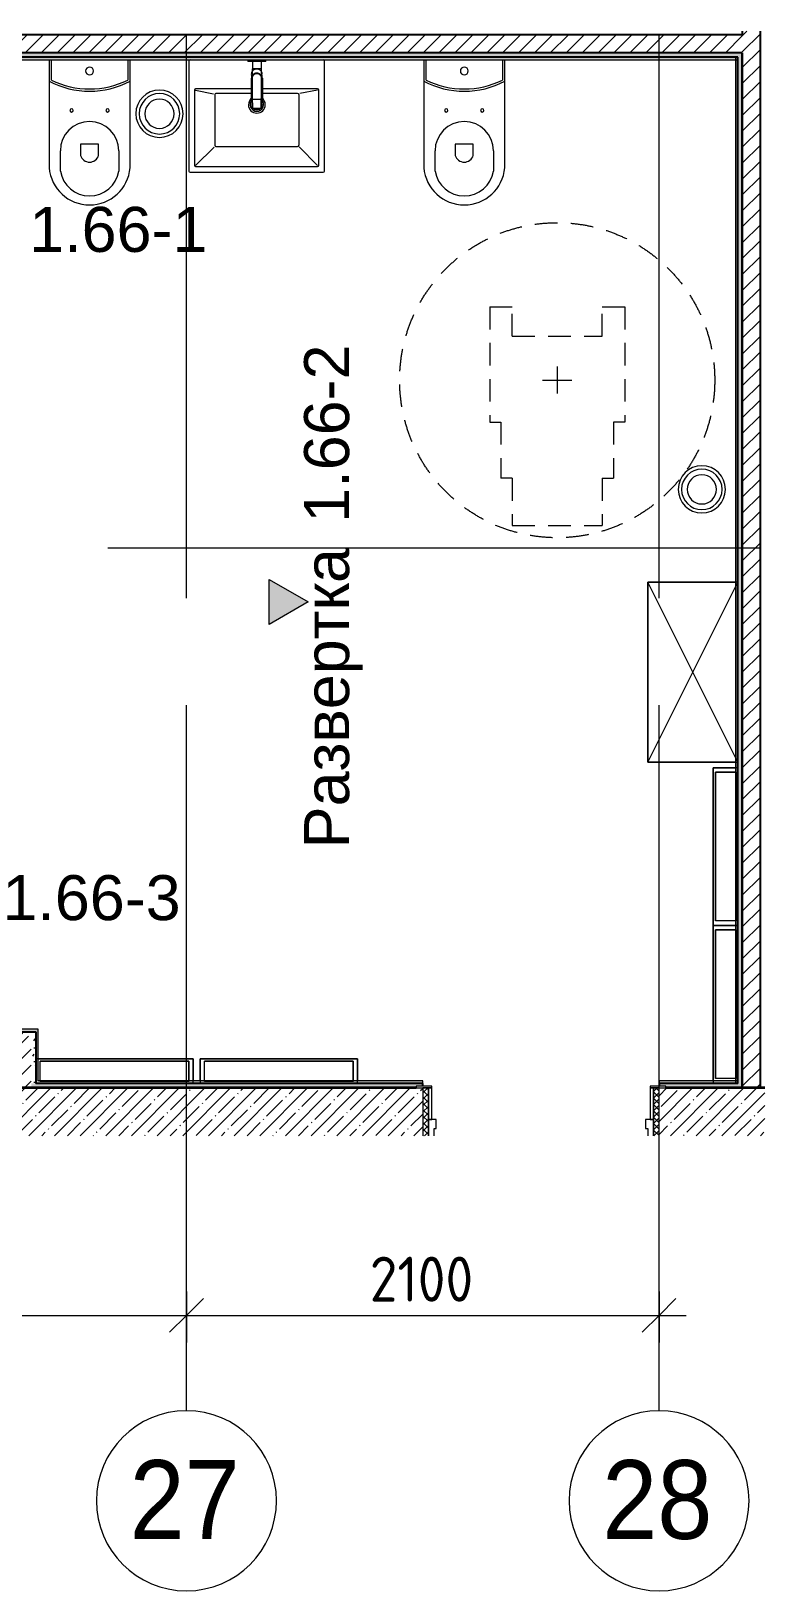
# Model space of a CAD drawing. Header units: millimetres. Extents: x 91786 to 132940, y -1987 to 10096.
# Drawn here: x 97920 to 101180, y 3166 to 10096 of the extents above; entities that cross this region are included whole.
import ezdxf

# ---------------------------------------------------------------- set-up
doc = ezdxf.new("R2010")
doc.units = ezdxf.units.MM
doc.linetypes.add('200_ШТРИХ__ш1_п0_6_', pattern=[160, 100, -60])
doc.linetypes.add('Осевая', pattern=[3175, 635, -476.25, 1587.5, -476.25])
for name, color, linetype, lineweight in [('0-1', 7, 'Continuous', 9), ('A-ANNO-DIMS', 7, 'Continuous', 9), ('A-ANNO-DIMS-100', 7, 'Continuous', 9), ('A-DOOR', 7, 'Continuous', 9), ('A-DOOR-FRAM', 7, 'Continuous', 13), ('A-DOOR-FRAM-1', 7, 'Continuous', 9), ('G-ANNO-SYMB', 7, 'Continuous', 9), ('I-FURN', 7, 'Continuous', 9), ('I-FURN-2', 7, '200_ШТРИХ__ш1_п0_6_', 13), ('I-FURN-3', 7, '200_ШТРИХ__ш1_п0_6_', 9), ('I-WALL', 7, 'Continuous', 9), ('P-SANR-FIXT', 7, 'Continuous', 9), ('P-SANR-FIXT-1', 7, 'Continuous', 13), ('Оси', 7, 'Continuous', 9), ('Оси-1', 7, 'Continuous', 20), ('Оси-2', 7, 'Осевая', 9)]:
    doc.layers.add(name, color=color, linetype=linetype, lineweight=lineweight)
for name, color, linetype, lineweight, true_color in [('A-WALL-1', 7, 'Continuous', 25, 0x3c3c3c), ('A-WALL-3', 7, 'Continuous', 35, 0x3c3c3c), ('A-WALL-FNSH-1', 7, 'Continuous', 13, 0x3c3c3c), ('I-FURN-1', 11, 'Continuous', 9, 0xffaaaa), ('I-FURN-4', 7, 'Continuous', 9, 0xf0f0f0)]:
    doc.layers.add(name, color=color, linetype=linetype, lineweight=lineweight, true_color=true_color)
doc.styles.add('Arial', font='arial.ttf', dxfattribs={"width": 0.9, "height": 350})
doc.styles.add('Arial_1', font='arial.ttf', dxfattribs={"height": 200})
doc.styles.add('ISOCPEUR', font='isocpeur.ttf', dxfattribs={"width": 0.9, "height": 200})
doc.dimstyles.new('ISO-2_0_0_9К_Средний_округл2', dxfattribs={"dimscale": 304.8, "dimtxt": 199.196235, "dimasz": 0.492126, "dimexe": 0.393701, "dimexo": 0, "dimgap": 0, "dimtad": 1, "dimdec": 0, "dimrnd": 10, "dimzin": 0, "dimdsep": 46, "dimtxsty": 'ISOCPEUR', "dimblk1": 'OBLIQUE', "dimblk2": 'OBLIQUE', "dimsah": 1, "dimcen": 0.09, "dimdle": 0.393701, "dimazin": 0, "dimtfac": 1, "dimtdec": 4, "dimtix": 1, "dimtmove": 0, "dimatfit": 3, "dimfxl": 1, "dimtvp": 1, "dimtolj": 1, "dimtzin": 0, "dimarcsym": 2})
pattern_1 = [(45, (0, 0), (-35.35534, 35.35534), [])]
pattern_2 = [(0, (0, 0), (121.92, 30.48), [10.058, -81.382, 10.058, -81.382, -487.68]), (0, (0, 0), (121.92, 30.48), [-182.88, 10.058, -172.822, 10.058, -81.382, -213.36]), (0, (0, 0), (121.92, 30.48), [-457.2, 10.058, -50.902, 10.058, -142.342]), (120, (45.72, 15.24), (-87.356454, 90.345817), [10.058, -81.382, 10.058, -81.382, -487.68]), (120, (45.72, 15.24), (-87.356454, 90.345817), [-182.88, 10.058, -172.822, 10.058, -81.382, -213.36]), (120, (45.72, 15.24), (-87.356454, 90.345817), [-457.2, 10.058, -50.902, 10.058, -142.342]), (240, (60.96, 76.2), (-34.563546, -120.825817), [10.058, -81.382, 10.058, -81.382, -487.68]), (240, (60.96, 76.2), (-34.563546, -120.825817), [-182.88, 10.058, -172.822, 10.058, -81.382, -213.36]), (240, (60.96, 76.2), (-34.563546, -120.825817), [-457.2, 10.058, -50.902, 10.058, -142.342])]

# ---------------------------------------------------------------- blocks, each defined once
blk = doc.blocks.new('110_Дверь_СКБ_1Ст_Внутренняя1 - Д-7а_л__950x2100h_Туалет-32220591-План разверток пом_ 1_66_ Этаж 1')
at = {"layer": 'A-DOOR'}
h = blk.add_hatch(dxfattribs=at)
h.set_pattern_fill('FP_3', color=256, style=0, pattern_type=2)
h.set_pattern_definition([(135, (1776.41, 174.685), (-14.14214, -14.14214), []), (225, (1776.41, 174.685), (14.14214, -14.14214), [])])
h.paths.add_polyline_path([(537.5, 102.4), (512.5, 102.4), (512.5, -110), (537.5, -110)])
at = {"layer": 'A-DOOR-FRAM-1'}
h = blk.add_hatch(dxfattribs=at)
h.set_pattern_fill('FP_4', color=256, style=0, pattern_type=2)
h.set_pattern_definition([(45, (-346.384, 174.685), (-14.1421, 14.1421), []), (135, (-346.384, 174.685), (-14.1421, -14.1421), [])])
h.paths.add_polyline_path([(-487.5, 102.4), (-512.5, 102.4), (-512.5, -110), (-487.5, -110)])
at = {"layer": 'A-DOOR-FRAM'}
for p, q in [((-512.5, 102.4), (-512.5, -110)), ((-487.5, 102.4), (-487.5, 30)), ((-487.5, -110), (-487.5, 102.4)), ((-462.5, 70), (-462.5, 102.4)), ((-452.5, 70), (-462.5, 70)), ((-452.5, 30), (-452.5, 70)), ((487.5, 70), (477.5, 70)), ((477.5, 70), (477.5, 30)), ((487.5, 102.4), (487.5, 70)), ((512.5, 30), (512.5, 102.4)), ((512.5, 102.4), (512.5, -110)), ((537.5, -110), (537.5, 102.4)), ((-487.5, 30), (-452.5, 30)), ((-472.5, 30), (-487.5, 30)), ((-487.5, 30), (-487.5, -110)), ((-472.5, -110), (-472.5, 30)), ((477.5, 30), (512.5, 30)), ((512.5, 30), (497.5, 30)), ((497.5, 30), (497.5, -110)), ((512.5, -110), (512.5, 30)), ((-472.5, -110), (-542.5, -110)), ((-542.5, -110), (-542.5, -118)), ((-542.5, -118), (-472.5, -118)), ((-512.5, -110), (-487.5, -110)), ((-487.5, -110), (-472.5, -110)), ((-472.5, -118), (-472.5, -110)), ((497.5, -110), (512.5, -110)), ((567.5, -110), (497.5, -110)), ((497.5, -110), (497.5, -118)), ((497.5, -118), (567.5, -118)), ((512.5, -110), (537.5, -110)), ((567.5, -118), (567.5, -110))]:
    blk.add_line(p, q, dxfattribs=at)
blk = doc.blocks.new('FRT_2D_Символ _разворот МГН_1 - D1_4_Символ доступности разворота МГН _360__-18618045-План разверток пом_ 1_66_ Этаж 1')
at = {"layer": 'I-FURN'}
for p, q in [((-65, 0), (65, 0)), ((0, 60.4), (0, -59.6))]:
    blk.add_line(p, q, dxfattribs=at)
at = {"layer": 'I-FURN-2'}
for p, q in [((-300, 325.4), (-300, -185.8)), ((-300, 325.4), (-200, 325.4)), ((-200, 195.4), (-200, 325.4)), ((200, 325.4), (300, 325.4)), ((200, 195.4), (200, 325.4)), ((300, 325.4), (300, -185.8)), ((-200, 195.4), (200, 195.4)), ((-300, -185.8), (-250, -185.8)), ((-250, -185.8), (-250, -435.8)), ((300, -185.8), (250, -185.8)), ((250, -185.8), (250, -435.8)), ((-200, -435.8), (-250, -435.8)), ((-200, -435.8), (-200, -645.8)), ((200, -435.8), (250, -435.8)), ((200, -435.8), (200, -645.8)), ((-200, -645.8), (200, -645.8))]:
    blk.add_line(p, q, dxfattribs=at)
at = {"layer": 'I-FURN-3'}
blk.add_circle((0, 0), 700, dxfattribs=at)
blk = doc.blocks.new('Вешалка - 1_25-26107852-План разверток пом_ 1_66_ Этаж 1')
at = {"layer": 'I-FURN-4'}
for p, q in [((350, 55), (-350, 55)), ((-350, 55), (-350, -55)), ((-339, 55), (350, 55)), ((-330.4, -46), (-330.4, 44.4)), ((-330.4, -44.1), (-330.4, 44.4)), ((-330.4, 44.4), (330.2, 44.4)), ((330.2, 44.4), (-330.4, 44.4)), ((330.2, 44.4), (330.2, -46)), ((330.2, -44), (330.2, 44.4)), ((350, -55), (350, 55)), ((350, 55), (350, -44)), ((-350, -55), (350, -55)), ((330.2, -46), (-330.4, -46))]:
    blk.add_line(p, q, dxfattribs=at)
blk = doc.blocks.new('Вешалка - 1_25-V1-План разверток пом_ 1_66_ Этаж 1')
at = {"layer": 'I-FURN-4'}
for p, q in [((350, 55), (-350, 55)), ((-350, 55), (-350, -55)), ((-350, -44), (-350, 55)), ((-350, 55), (350, 55)), ((-330.4, -46), (-330.4, 44.4)), ((-330.4, -44), (-330.4, 44.4)), ((-330.4, 44.4), (330.2, 44.4)), ((330.2, 44.4), (-330.4, 44.4)), ((330.2, 44.4), (330.2, -46)), ((330.2, -44), (330.2, 44.4)), ((350, -55), (350, 55)), ((350, 55), (350, -44)), ((-350, -55), (350, -55)), ((330.2, -46), (-330.4, -46))]:
    blk.add_line(p, q, dxfattribs=at)
blk = doc.blocks.new('Вешалка - 1_25-32858924-План разверток пом_ 1_66_ Этаж 1')
at = {"layer": 'I-FURN-4'}
for p, q in [((350, 55), (-350, 55)), ((-350, 55), (-350, -55)), ((-350, -44), (-350, 55)), ((-350, 55), (350, 55)), ((-330.4, -46), (-330.4, 44.4)), ((-330.4, -44), (-330.4, 44.4)), ((-330.4, 44.4), (330.2, 44.4)), ((330.2, 44.4), (-330.4, 44.4)), ((330.2, 44.4), (330.2, -46)), ((330.2, -44), (330.2, 44.4)), ((350, -55), (350, 55)), ((350, 55), (350, -44)), ((-350, -55), (350, -55)), ((330.2, -46), (-330.4, -46))]:
    blk.add_line(p, q, dxfattribs=at)
blk = doc.blocks.new('Вешалка - 1_25-V2-План разверток пом_ 1_66_ Этаж 1')
at = {"layer": 'I-FURN-4'}
for p, q in [((350, 55), (-350, 55)), ((-350, 55), (-350, -55)), ((-341.5, 55), (350, 55)), ((-330.4, -46), (-330.4, 44.4)), ((-330.4, -44), (-330.4, 44.4)), ((-330.4, 44.4), (330.2, 44.4)), ((330.2, 44.4), (-330.4, 44.4)), ((330.2, 44.4), (330.2, -46)), ((330.2, -44), (330.2, 44.4)), ((350, -55), (350, 55)), ((350, 55), (350, -44)), ((-350, -55), (350, -55)), ((330.2, -46), (-330.4, -46))]:
    blk.add_line(p, q, dxfattribs=at)
blk = doc.blocks.new('Шкаф параметрический - 1_161-25595840-План разверток пом_ 1_66_ Этаж 1')
at = {"layer": 'I-FURN-4'}
for p, q in [((0, 0), (800, 400)), ((0, 400), (800, 0)), ((800, 400), (0, 400)), ((0, 400), (0, 0)), ((0, 11), (0, 400)), ((0, 400), (800, 400)), ((800, 0), (800, 400)), ((800, 400), (800, 11)), ((0, 0), (800, 0))]:
    blk.add_line(p, q, dxfattribs=at)
blk = doc.blocks.new('WC Seat_2 with Cistern-Wall Based - SE21-33487045-План разверток пом_ 1_66_ Этаж 1')
at = {"layer": 'P-SANR-FIXT'}
for p, q in [((-55, 485.5), (-55, 100.5)), ((-5, 410.5), (-5, 500.5)), ((255, 500.5), (255, 410.5)), ((305, 100.5), (305, 485.5)), ((85, 430.5), (85, 380.5)), ((165, 380.5), (165, 430.5)), ((85, 380.5), (165, 380.5)), ((-55, 100.5), (-55, 5.5)), ((-45, 5.5), (-45, 95.6)), ((295, 95.6), (295, 5.5)), ((305, 5.5), (305, 100.5))]:
    blk.add_line(p, q, dxfattribs=at)
for centre, radius, start, end in [((125, 469.8), 180.7, 4.97911, 175.02089), ((125, 478.7), 131.8, 9.52728, 170.47272), ((125, 418.8), 41.7, 16.2602, 163.7398), ((125, 410.5), 130, 180, 360), ((45, 230.5), 7.5, 0, 180), ((45, 230.5), 7.5, 180, 360), ((205, 230.5), 7.5, 0, 180), ((205, 230.5), 7.5, 180, 360), ((125, -237), 382.5, 61.92751, 118.07249), ((125, -247), 382.5, 63.6122, 116.3878), ((125, 55.5), 17.5, 0, 180), ((125, 55.5), 17.5, 180, 360)]:
    blk.add_arc(centre, radius, start, end, dxfattribs=at)
blk = doc.blocks.new('WC Seat_2 with Cistern-Wall Based - SE22-33487382-План разверток пом_ 1_66_ Этаж 1')
at = {"layer": 'P-SANR-FIXT'}
for p, q in [((-55, 485.5), (-55, 100.5)), ((-5, 410.5), (-5, 500.5)), ((255, 500.5), (255, 410.5)), ((305, 100.5), (305, 485.5)), ((85, 430.5), (85, 380.5)), ((165, 380.5), (165, 430.5)), ((85, 380.5), (165, 380.5)), ((-55, 100.5), (-55, 5.5)), ((-45, 5.5), (-45, 95.6)), ((295, 95.6), (295, 5.5)), ((305, 5.5), (305, 100.5))]:
    blk.add_line(p, q, dxfattribs=at)
for centre, radius, start, end in [((125, 469.8), 180.7, 4.97911, 175.02089), ((125, 478.7), 131.8, 9.52728, 170.47272), ((125, 418.8), 41.7, 16.2602, 163.7398), ((125, 410.5), 130, 180, 360), ((45, 230.5), 7.5, 0, 180), ((45, 230.5), 7.5, 180, 360), ((205, 230.5), 7.5, 0, 180), ((205, 230.5), 7.5, 180, 360), ((125, -237), 382.5, 61.92751, 118.07249), ((125, -247), 382.5, 63.6122, 116.3878), ((125, 55.5), 17.5, 0, 180), ((125, 55.5), 17.5, 180, 360)]:
    blk.add_arc(centre, radius, start, end, dxfattribs=at)
blk = doc.blocks.new('сифон - Для раковины-V5-План разверток пом_ 1_66_ Этаж 1')
at = {"layer": 'P-SANR-FIXT'}
for p, q in [((116.7, 26), (15, 26)), ((116.7, 26), (116.7, 20.9)), ((199.3, 40), (191.1, 40)), ((191.1, -40), (191.1, 40)), ((15, -26), (116.7, -26)), ((116.7, -19.7), (116.7, -26)), ((191.1, -40), (199.3, -40))]:
    blk.add_line(p, q, dxfattribs=at)
for start, end in [(45, 180), (180, 319.7584)]:
    blk.add_arc((0, 0), 30, start, end, dxfattribs=at)
at = {"layer": 'P-SANR-FIXT-1'}
for p, q in [((127.1, 20), (123.1, 20)), ((191.1, 20), (147.8, 20)), ((21.9, -20), (49, -20)), ((49, -20), (56, -20)), ((56, -20), (75, -20)), ((85.7, -20), (118.5, -20)), ((119.7, -20), (122.9, -20)), ((145.8, -20), (191.1, -20))]:
    blk.add_line(p, q, dxfattribs=at)
for radius, start, end in [(22.5, 133.73375, 180), (22.5, 180, 225.67648), (21.5, 136.15776, 180), (21.5, 180, 223.38017), (22.5, 67.21516, 113.0759), (21.5, 72, 108), (22.5, 241.95852, 297.73009), (21.5, 245.86746, 293.8296)]:
    blk.add_arc((0, 0), radius, start, end, dxfattribs=at)
blk = doc.blocks.new('раковина - 400 x 500mm-30615599-План разверток пом_ 1_66_ Этаж 1')
at = {"layer": 'P-SANR-FIXT'}
for p, q in [((-249.5, -5), (-249.5, -495)), ((352.5, -495), (352.5, -5)), ((-224.5, -135), (-224.5, -470)), ((32, -130), (-219.5, -130)), ((-219.5, -135), (-139.5, -151)), ((322.5, -130), (72, -130)), ((322.5, -135), (242.8, -150.5)), ((327.5, -470), (327.5, -135)), ((-134.5, -155), (-134.5, -380)), ((-126, -150), (-129.5, -150)), ((32.1, -150), (-126, -150)), ((233.5, -150), (72, -150)), ((238.5, -155), (238.5, -380)), ((-219.5, -470), (-137.6, -388.1)), ((-129.5, -385), (233.5, -385)), ((322.5, -470), (240.2, -387.7)), ((-219.5, -475), (322.5, -475)), ((-244.5, -500), (347.5, -500))]:
    blk.add_line(p, q, dxfattribs=at)
for centre, radius, start, end in [((-244.5, -5), 5, 90, 180), ((347.5, -5), 5, 0, 90), ((-219.5, -135), 5, 90, 180), ((322.5, -135), 5, 0, 90), ((-129.5, -155), 5, 90, 180), ((52.6, -199.9), 37.5, 124.81136, 180), ((52.6, -199.9), 37.5, 180, 360), ((52.6, -199.9), 23, 161.63117, 180), ((52.6, -199.9), 23, 180, 198.74102), ((52.6, -199.9), 37.5, 360, 57.15185), ((52.6, -199.9), 23, 334.4204, 360), ((52.6, -199.9), 23, 360, 25.14898), ((233.5, -155), 5, 0, 90), ((52.6, -199.9), 23, 219.47513, 319.84714), ((-129.5, -380), 5, 180, 270), ((233.5, -380), 5, 270, 360), ((-219.5, -470), 5, 180, 270), ((322.5, -470), 5, 270, 0), ((-244.5, -495), 5, 180, 270), ((347.5, -495), 5, 270, 0)]:
    blk.add_arc(centre, radius, start, end, dxfattribs=at)
blk = doc.blocks.new('смеситель для раковины - Default-V6-План разверток пом_ 1_66_ Этаж 1')
at = {"layer": '0-1'}
for p, q in [((19.7, 151.6), (-19.8, 151.6)), ((-20.3, 110), (-20.4, 97.4)), ((19.8, 111.8), (-19.8, 111.8)), ((20.4, 97.4), (20.3, 110)), ((-22.8, 3), (-21.8, 15.6)), ((-20.7, 17.2), (-20.7, 16.7)), ((20.8, 16.7), (20.8, 17.2))]:
    blk.add_line(p, q, dxfattribs=at)
at = {"layer": '0-1', "flags": 128}
for points in [[(-19.8, 151.6), (-20, 151.6), (-20.2, 151.6), (-20.3, 151.5), (-20.4, 151.5), (-20.5, 151.4), (-20.6, 151.3), (-20.6, 151.2), (-20.7, 151.1), (-20.7, 151.1), (-20.7, 151), (-20.7, 151), (-20.8, 150.9), (-20.8, 150.6), (-20.8, 149.7), (-20.8, 148.7), (-20.8, 147.7), (-20.9, 146.7), (-20.9, 145.3), (-21.1, 93.2)], [(19.7, 151.6), (20, 151.6), (20.2, 151.6), (20.4, 151.5), (20.5, 151.4), (20.6, 151.3), (20.6, 151.3), (20.7, 151.2), (20.7, 151.1), (20.7, 151.1), (20.7, 151), (20.8, 151), (20.8, 150.9), (20.8, 150.6)], [(-21.8, 15.6), (-21.7, 19.7), (-21.6, 24.4), (-21.5, 30.8), (-21.4, 37.1), (-21.3, 49.4), (-21.2, 68.8), (-21.1, 88)], [(-18.9, 7.6), (-20, 10.3), (-20.8, 13.1), (-21.1, 18.6), (-21.1, 48.6), (-21.1, 93.2)], [(-19.8, 111.8), (-19.9, 111.8), (-20, 111.8), (-20.1, 111.8), (-20.1, 111.7), (-20.2, 111.7), (-20.3, 111.6), (-20.3, 111.5), (-20.3, 111.5), (-20.3, 111.4), (-20.3, 111.4), (-20.3, 111.4), (-20.3, 111.3), (-20.3, 111.2), (-20.3, 111), (-20.3, 110.8), (-20.3, 110.6), (-20.3, 110.3), (-20.3, 110)], [(12.1, -0.1), (14.4, 1.7), (18.1, 6.1), (20.4, 11.5), (21.2, 17.2), (21.2, 36.2), (21.1, 56), (21, 111.4)], [(19.8, 111.8), (19.9, 111.8), (20, 111.8), (20.1, 111.8), (20.2, 111.7), (20.2, 111.6), (20.3, 111.6), (20.3, 111.5), (20.3, 111.5), (20.3, 111.4), (20.3, 111.4), (20.3, 111.3), (20.3, 111.1), (20.3, 110.9), (20.3, 110.7), (20.3, 110.4), (20.3, 110)], [(21.8, 15.6), (22.1, 11.2), (22.8, 3)]]:
    blk.add_lwpolyline(points, dxfattribs=at)
at = {"layer": 'P-SANR-FIXT'}
for p, q in [((21, 151.6), (-21, 151.6)), ((-21, 151.6), (-21, -23)), ((-19.7, 144), (-19.8, 111.7)), ((19.8, 111.7), (19.7, 144)), ((21, -23), (21, 151.6)), ((-21, 19.9), (-20.8, 19.8)), ((-20.6, 21.1), (-20.8, 19.8)), ((19.4, 12.9), (20.4, 11.1)), ((20.8, 19.8), (20.6, 21.1)), ((21, 19.9), (20.8, 19.8)), ((20.9, 18.5), (20.8, 19.8)), ((20.9, 18.4), (21.1, 18.4)), ((22.5, 5), (22.8, 3.1)), ((-21, -23), (21, -23)), ((-0.6, -2.8), (0.6, -2.8))]:
    blk.add_line(p, q, dxfattribs=at)
at = {"layer": 'P-SANR-FIXT', "flags": 128}
for points in [[(-21.1, 16.9), (-21.1, 42.2), (-21, 67.6), (-20.8, 118.3), (-20.7, 143.7), (-20.7, 149.4), (-20.8, 150.2), (-20.9, 145.3), (-20.9, 138.9), (-21.1, 88.1)], [(-20.1, 88.1), (-20.1, 99.6), (-20, 111), (-20, 122.4), (-19.9, 133.8), (-19.9, 145.2)], [(19.9, 145.2), (19.9, 138.9), (19.9, 132.6), (20, 126.2), (20, 119.9), (20, 113.5), (20, 107.2), (20.1, 100.8), (20.1, 94.5), (20.1, 88.1)], [(21.1, 88.1), (20.9, 138.9), (20.9, 145.3), (20.8, 150.2), (20.7, 149.4), (20.7, 143.7), (20.8, 118.3), (21, 67.6), (21.1, 42.2), (21.1, 16.9)], [(-21.1, 18.6), (-21.1, 18.6), (-21.1, 18.6), (-21, 18.6), (-21, 18.6), (-21, 18.5), (-20.9, 18.5), (-20.9, 18.5)], [(-21.1, 18.4), (-21.1, 18), (-21.1, 17.6), (-21.1, 17.2), (-21.1, 16.8), (-21.1, 16.4)], [(-20.8, 19.8), (-20.9, 19.2), (-20.9, 18.5)], [(-15.9, 4.1), (-13.1, 1.6), (-9.8, -0.4), (-6.1, -1.8), (-2.1, -2.5), (2.1, -2.5), (6.1, -1.8), (9.8, -0.4), (11.1, 0.4)], [(11.5, 0.5), (13.1, 1.6), (15.9, 4.1)], [(21.1, 16.4), (21.1, 16.8), (21.1, 17.2), (21.1, 17.6), (21.1, 18), (21.1, 18.4)], [(22.8, 1.9), (22.7, 3.2), (22.5, 5.6), (22.3, 7.9), (22.1, 10.8), (21.8, 15.2)], [(0.6, -3.9), (0.3, -3.9), (0.1, -3.9), (-0.1, -3.9), (-0.3, -3.9), (-0.6, -3.9)]]:
    blk.add_lwpolyline(points, dxfattribs=at)
at = {"layer": 'P-SANR-FIXT'}
for centre, major_axis, ratio, start_param, end_param in [((-19.8, 109.7), (-0.5, 0.002), 0.095846, 0.017294, 1.571164), ((19.8, 109.7), (0.5, 0.002), 0.095848, 4.711795, 6.265892), ((0, 17.2), (20.8, 0), 0.98634, 3.038054, 3.141593), ((0, 17.2), (20.8, 0), 0.98634, 3.141593, 3.441377), ((0, 16.7), (20.8, 0), 0.98634, 3.141593, 3.372062), ((0, 16.7), (20.7, 0), 0.98634, 3.571127, 3.769911), ((0, 17.2), (20.8, 0), 0.98634, 3.613983, 5.358408), ((0, 16.7), (20.7, 0), 0.98634, 4.001241, 4.083653), ((0, 16.7), (20.8, 0), 0.98634, 5.423537, 5.846752), ((0, 17.2), (20.8, 0), 0.98634, 5.499139, 5.804813), ((0, 17.2), (-20.8, 0), 0.98634, 2.841808, 3.141593), ((0, 16.7), (20.8, 0), 0.98634, 6.052716, 6.283185), ((0, 17.2), (20.8, 0), 0.98634, 0, 0.103539), ((0, 16.7), (20.7, 0), 0.98634, 4.276566, 4.807479), ((0, 16.7), (20.8, 0), 0.98634, 4.9338, 5.10736)]:
    blk.add_ellipse(centre, major_axis=major_axis, ratio=ratio, start_param=start_param, end_param=end_param, dxfattribs=at)
for points, knots in [([(-19.9, 145.2), (-19.9, 146), (-19.9, 147.4), (-19.8, 149.3), (-19.8, 150.7), (-19.8, 151.5), (-19.8, 151.6), (-19.8, 151.6)], [0, 0, 0, 0, 0.1, 0.2, 0.3, 0.4, 0.4725859, 0.4725859, 0.4725859, 0.4725859]), ([(-19.8, 151.6), (-19.7, 151.6), (-19.7, 151.6), (-19.7, 151.2), (-19.7, 150), (-19.7, 148.3), (-19.7, 146.2), (-19.7, 144.8), (-19.7, 144)], [0.4728347, 0.4728347, 0.4728347, 0.4728347, 0.5, 0.6, 0.7, 0.8, 0.9, 1, 1, 1, 1]), ([(19.7, 144), (19.7, 144.8), (19.7, 146.2), (19.7, 148.3), (19.7, 150), (19.7, 151.2), (19.7, 151.6), (19.7, 151.6), (19.7, 151.6)], [0, 0, 0, 0, 0.1, 0.2, 0.3, 0.4, 0.5, 0.5274121, 0.5274121, 0.5274121, 0.5274121]), ([(19.7, 151.6), (19.8, 151.6), (19.8, 151.5), (19.8, 150.7), (19.8, 149.3), (19.9, 147.4), (19.9, 146), (19.9, 145.2)], [0.5275209, 0.5275209, 0.5275209, 0.5275209, 0.6, 0.7, 0.8, 0.9, 1, 1, 1, 1]), ([(-21.1, 88.1), (-21.1, 85.7), (-21.1, 82.2), (-21.1, 77.5), (-21.2, 73.9), (-21.2, 70.4), (-21.2, 66.8), (-21.2, 63.9), (-21.2, 61.5), (-21.2, 59.8), (-21.2, 58), (-21.2, 55.7), (-21.3, 52.8), (-21.3, 49.3), (-21.3, 46), (-21.3, 42.6), (-21.4, 39.4), (-21.4, 36.2), (-21.5, 32.2), (-21.5, 27.5), (-21.7, 20.9), (-21.8, 17.2), (-21.8, 15.2)], [0, 0, 0, 0, 0.083333, 0.125, 0.166667, 0.208333, 0.25, 0.291667, 0.3125, 0.333333, 0.354167, 0.375, 0.416667, 0.458333, 0.5, 0.541667, 0.583333, 0.625, 0.666667, 0.75, 0.833333, 1, 1, 1, 1]), ([(-20.4, 97.4), (-20.4, 91.1), (-20.5, 81.8), (-20.6, 69.7), (-20.6, 60), (-20.7, 52.6), (-20.8, 47.4), (-20.8, 45.2), (-20.8, 43.5), (-20.9, 41.8), (-20.9, 39.8), (-20.9, 37.7), (-20.9, 36.2), (-20.9, 35.4), (-21, 34.1), (-21, 32.6), (-21, 31), (-21, 29.7), (-21, 28.6), (-21, 27.7), (-21, 26.8), (-21.1, 25.6), (-21.1, 22.9), (-21.1, 20.4), (-21.1, 18.4)], [0, 0, 0, 0, 0.222222, 0.333333, 0.444444, 0.583333, 0.618056, 0.652778, 0.670139, 0.6875, 0.722222, 0.756944, 0.774306, 0.782986, 0.791667, 0.826389, 0.84375, 0.861111, 0.878472, 0.887153, 0.895833, 0.913194, 0.930556, 1, 1, 1, 1]), ([(-20.5, 43.6), (-20.5, 44.1), (-20.5, 44.9), (-20.5, 45.9), (-20.4, 46.5), (-20.4, 47), (-20.4, 47.6), (-20.3, 48.2), (-20.3, 49.3), (-20.3, 50.8), (-20.3, 52.7), (-20.3, 54.8), (-20.2, 57.1), (-20.2, 60.5), (-20.1, 67), (-20, 78.4), (-19.9, 90.5), (-19.9, 97.4)], [0.3665203, 0.3665203, 0.3665203, 0.3665203, 0.3928571, 0.4107143, 0.4196429, 0.4285714, 0.4375, 0.4464286, 0.4642857, 0.5, 0.5357143, 0.5714286, 0.6071429, 0.6428571, 0.7142857, 0.8571429, 1, 1, 1, 1]), ([(-19.8, 111.8), (-19.8, 111.8), (-19.8, 111.7), (-19.8, 110.9), (-19.8, 110.1), (-19.8, 109.7)], [0.4695548, 0.4695548, 0.4695548, 0.4695548, 0.6, 0.8, 1, 1, 1, 1]), ([(19.8, 109.7), (19.8, 110.1), (19.8, 110.9), (19.8, 111.7), (19.8, 111.8), (19.8, 111.8)], [0, 0, 0, 0, 0.2, 0.4, 0.5304748, 0.5304748, 0.5304748, 0.5304748]), ([(19.9, 97.4), (19.9, 90.5), (20, 78.4), (20.1, 66.9), (20.2, 60.3), (20.3, 57), (20.3, 54.6), (20.3, 52.6), (20.3, 50.7), (20.3, 49.2), (20.4, 48.1), (20.4, 47.4), (20.4, 46.9), (20.4, 46.4), (20.4, 45.8), (20.4, 44.6), (20.4, 43), (20.4, 41.3), (20.5, 40), (20.5, 39.2), (20.6, 38.5), (20.7, 37.9), (20.7, 37.5)], [0, 0, 0, 0, 0.1428571, 0.2857143, 0.3571429, 0.3928571, 0.4285714, 0.4642857, 0.5, 0.5357143, 0.5535714, 0.5625, 0.5714286, 0.5803571, 0.5892857, 0.6071429, 0.6428571, 0.6785714, 0.6964286, 0.7053571, 0.7142857, 0.7301718, 0.7301718, 0.7301718, 0.7301718]), ([(20.1, 88.1), (20.1, 88.2), (20.2, 88.3), (20.4, 88.2), (20.5, 88), (20.6, 87.8), (20.7, 87.5), (20.7, 87.3), (20.8, 87.1), (20.9, 87), (20.9, 86.8), (20.9, 86.7)], [0, 0, 0, 0, 0.1, 0.19375, 0.25, 0.3, 0.35, 0.4, 0.45, 0.525, 0.575, 0.575, 0.575, 0.575]), ([(21.1, 18.4), (21.1, 19.2), (21.1, 20.8), (21.1, 23.1), (21.1, 25), (21.1, 26.5), (21, 27.6), (21, 28.6), (21, 30), (21, 31.7), (21, 33.4), (21, 34.6), (20.9, 35.2), (20.9, 35.7), (20.9, 36.3), (20.9, 36.9), (20.9, 38.1), (20.9, 39.8), (20.9, 41.4), (20.8, 42.8), (20.8, 44.1), (20.8, 45.8), (20.8, 48.6), (20.7, 53.5), (20.6, 60.7), (20.6, 68.9), (20.5, 76.5), (20.5, 85.7), (20.4, 92.7), (20.4, 97.4)], [0, 0, 0, 0, 0.027778, 0.055556, 0.083333, 0.097222, 0.111111, 0.125, 0.138889, 0.166667, 0.194444, 0.208333, 0.215278, 0.222222, 0.229167, 0.236111, 0.25, 0.277778, 0.305556, 0.319444, 0.333333, 0.361111, 0.388889, 0.444444, 0.555556, 0.666667, 0.75, 0.833333, 1, 1, 1, 1]), ([(21.8, 15.2), (21.8, 16.4), (21.7, 19.4), (21.6, 24.2), (21.5, 28.2), (21.5, 30.6), (21.5, 32.4), (21.4, 34.1), (21.4, 35.8), (21.4, 37.3), (21.4, 38.7), (21.4, 39.8), (21.4, 41), (21.3, 42.6), (21.3, 44.7), (21.3, 47.5), (21.3, 50.9), (21.2, 55.1), (21.2, 60), (21.2, 65.1), (21.2, 69.9), (21.2, 74.5), (21.1, 80.6), (21.1, 85.1), (21.1, 88.1)], [0, 0, 0, 0, 0.142857, 0.285714, 0.357143, 0.392857, 0.428571, 0.464286, 0.5, 0.535714, 0.553571, 0.571429, 0.589286, 0.607143, 0.642857, 0.678571, 0.714286, 0.75, 0.785714, 0.821429, 0.857143, 0.892857, 0.928571, 1, 1, 1, 1]), ([(22.9, 0.3), (22.9, -2.5), (22.3, -6.4), (20, -11.4), (17.7, -14.7), (14.9, -17.6), (11.6, -20), (7.9, -21.7), (4.5, -22.6), (1.5, -23), (-1.9, -23), (-6, -22.4), (-10, -20.8), (-12.8, -19.1), (-14.8, -17.5), (-16.7, -15.8), (-18.8, -13.3), (-21.9, -8.1), (-22.9, -3.2), (-22.9, 0.3)], [0, 0, 0, 0, 0.111111, 0.166667, 0.222222, 0.277778, 0.333333, 0.388889, 0.444444, 0.479167, 0.513889, 0.583333, 0.652778, 0.6875, 0.722222, 0.756944, 0.791667, 0.861111, 1, 1, 1, 1]), ([(-21.8, 15.2), (-21.9, 13.9), (-22, 12.1), (-22.1, 10.1), (-22.2, 8.7), (-22.3, 7.5), (-22.4, 6.6), (-22.5, 5.7), (-22.6, 4.8), (-22.7, 3.8), (-22.7, 2.8), (-22.8, 2.2), (-22.8, 1.9)], [0, 0, 0, 0, 0.1666667, 0.25, 0.3333333, 0.4166667, 0.5, 0.5833333, 0.6666667, 0.75, 0.8333333, 0.9093467, 0.9093467, 0.9093467, 0.9093467]), ([(-21, 19.9), (-21, 19.7), (-21, 19.5), (-21.1, 19.2), (-21.1, 18.9), (-21.1, 18.7), (-21.1, 18.6)], [0, 0, 0, 0, 0.333333, 0.5, 0.666667, 1, 1, 1, 1]), ([(-0.6, -3.9), (-1.6, -3.9), (-3.8, -3.7), (-7, -2.8), (-10, -1.5), (-12.8, 0.2), (-15.2, 2.3), (-17.3, 4.8), (-18.7, 7.1), (-19.6, 9), (-20.1, 10.6), (-20.6, 12.1), (-21, 14.3), (-21.1, 15.9), (-21.1, 16.9)], [0, 0, 0, 0, 0.1, 0.2, 0.3, 0.4, 0.5, 0.6, 0.7, 0.75, 0.8, 0.85, 0.9, 1, 1, 1, 1]), ([(-21.1, 16.4), (-21.1, 14.3), (-20.4, 11.1), (-18.7, 7.6), (-17.5, 5.8), (-16.4, 4.5), (-15.2, 3.2), (-13.9, 2.1), (-12.5, 1), (-10.9, 0.1), (-9.2, -0.7), (-6.9, -1.7), (-3.8, -2.5), (0, -2.8), (3.8, -2.5), (6.9, -1.7), (9, -0.9), (10.1, -0.3), (10.9, 0.1), (11.7, 0.5), (12.7, 1.2), (13.9, 2), (15, 3), (15.8, 3.8), (16.4, 4.5), (17, 5.2), (17.7, 6.2), (18.6, 7.6), (19.3, 9), (19.7, 9.9), (19.9, 10.5), (20, 10.9), (20.2, 11.2), (20.3, 11.7), (20.6, 12.6), (20.8, 13.8), (21, 15.1), (21.1, 16), (21.1, 16.4)], [0, 0, 0, 0, 0.111111, 0.166667, 0.194444, 0.222222, 0.25, 0.277778, 0.305556, 0.333333, 0.361111, 0.388889, 0.444444, 0.5, 0.555556, 0.611111, 0.638889, 0.652778, 0.666667, 0.680556, 0.694444, 0.722222, 0.75, 0.763889, 0.777778, 0.791667, 0.805556, 0.833333, 0.861111, 0.875, 0.881944, 0.888889, 0.895833, 0.902778, 0.916667, 0.944444, 0.972222, 1, 1, 1, 1]), ([(-21, 19.9), (-21, 20.5), (-20.9, 21.9), (-20.9, 23.9), (-20.9, 25.6), (-20.9, 26.9), (-20.9, 27.6), (-20.9, 28.1), (-20.9, 28.7), (-20.9, 29.4), (-21, 30.9), (-21, 33.1), (-21, 35.5), (-20.9, 37.4), (-20.9, 38.5), (-20.8, 39.3), (-20.7, 39.9), (-20.7, 40.3), (-20.7, 40.5)], [0, 0, 0, 0, 0.0357143, 0.0714286, 0.1071429, 0.125, 0.1339286, 0.1428571, 0.1517857, 0.1607143, 0.1785714, 0.2142857, 0.25, 0.2678571, 0.2857143, 0.2946429, 0.3035714, 0.3129613, 0.3129613, 0.3129613, 0.3129613]), ([(-20.8, 14.6), (-20.7, 14.1), (-20.6, 12.9), (-20.2, 11.6), (-20, 10.9)], [0, 0, 0, 0, 0.4, 1, 1, 1, 1]), ([(-20, 10.9), (-19.6, 9.8), (-18.5, 7.4), (-17, 5.2), (-15.9, 4.1)], [0, 0, 0, 0, 0.444444, 1, 1, 1, 1]), ([(21.1, 16.9), (21.1, 15.9), (21, 13.7), (20.2, 10.6), (19, 7.6), (16.7, 3.9), (12.9, 0), (7.1, -3.1), (2.7, -3.9), (0.6, -3.9)], [0, 0, 0, 0, 0.1, 0.2, 0.3, 0.4, 0.6, 0.8, 1, 1, 1, 1]), ([(15.9, 4.1), (16.7, 5), (18.4, 7.2), (19.5, 9.5), (20, 10.9)], [0, 0, 0, 0, 0.444444, 1, 1, 1, 1]), ([(20, 10.9), (20.2, 11.4), (20.5, 12.7), (20.7, 13.9), (20.8, 14.6)], [0, 0, 0, 0, 0.444444, 1, 1, 1, 1]), ([(20.9, 33.9), (20.9, 33.6), (20.9, 32.5), (20.9, 30.9), (20.9, 29.2), (20.9, 28.3), (20.9, 27.5), (20.9, 26.8), (20.9, 25.6), (20.9, 23.9), (21, 21.9), (21, 20.5), (21, 19.9)], [0.7766981, 0.7766981, 0.7766981, 0.7766981, 0.7857143, 0.8214286, 0.8392857, 0.8571429, 0.8660714, 0.875, 0.8928571, 0.9285714, 0.9642857, 1, 1, 1, 1]), ([(-0.6, -3.9), (-0.6, -3.9), (-0.6, -3.7), (-0.6, -3.5), (-0.6, -3.1), (-0.6, -2.9), (-0.6, -2.8)], [0, 0, 0, 0, 0.363636, 0.545455, 0.727273, 1, 1, 1, 1]), ([(0.6, -3.9), (0.6, -3.9), (0.6, -3.7), (0.6, -3.5), (0.6, -3.1), (0.6, -2.9), (0.6, -2.8)], [0, 0, 0, 0, 0.363636, 0.545455, 0.727273, 1, 1, 1, 1])]:
    blk.add_open_spline(points, degree=3, knots=knots, dxfattribs=at)
for points in [[(-20.1, 88.1), (-20.4, 88.2), (-20.6, 88.2), (-20.8, 88.2)], [(-20, 85.7), (-20.1, 86.5), (-20.1, 87.3), (-20.1, 88.1)], [(-19.8, 111.8), (-19.8, 111.8), (-19.8, 111.8), (-19.8, 111.8)], [(19.8, 111.8), (19.8, 111.8), (19.8, 111.8), (19.8, 111.8)], [(20.1, 88.1), (20.1, 87.3), (20.1, 86.5), (20, 85.7)], [(-22.8, 3), (-22.8, 3.7), (-22.7, 4.3), (-22.6, 4.9)], [(-21.8, 15.2), (-21.8, 16.4), (-21.7, 17.6), (-21.4, 18.8)], [(-21.2, 19.5), (-21, 20.5), (-20.6, 21.4), (-20.2, 22.3)], [(-20.9, 18.4), (-21, 18.4), (-21.1, 18.4), (-21.1, 18.5)], [(-20.4, 22.5), (-20.7, 21.7), (-20.9, 20.8), (-21, 19.9)], [(-20.9, 18.3), (-20.9, 17.7), (-20.9, 16.5), (-20.8, 15.2), (-20.8, 14.6)], [(20.7, 19.9), (20.7, 17.5), (19.9, 12.6), (16.3, 6), (10.7, 1.1), (3.8, -1.6), (-3.7, -1.6), (-10.7, 1.1), (-16.3, 6), (-19.9, 12.6), (-20.7, 17.5), (-20.7, 19.9)], [(-20.4, 11.1), (-20.1, 11.7), (-19.8, 12.3), (-19.4, 12.9)], [(20.2, 22.3), (21.2, 20.1), (21.8, 17.6), (21.8, 15.2)], [(21, 19.9), (20.9, 20.8), (20.7, 21.7), (20.4, 22.5)], [(20.8, 14.6), (20.8, 15.2), (20.9, 16.5), (20.9, 17.8), (20.9, 18.4)], [(21.1, 18.5), (21.1, 18.5), (21, 18.5), (20.9, 18.5)], [(21.1, 18.5), (21.1, 18.6), (21.1, 18.7), (21.1, 18.9), (21.1, 19.2), (21.1, 19.4), (21, 19.6), (21, 19.8), (21, 19.9)], [(-3, -2.5), (-2.2, -2.7), (-1.4, -2.7), (-0.6, -2.8)]]:
    blk.add_open_spline(points, degree=3, dxfattribs=at)
blk = doc.blocks.new('мусорная корзина - Round_ Metal-30590745-План разверток пом_ 1_66_ Этаж 1')
at = {"layer": 'P-SANR-FIXT'}
for radius, start, end in [(105, 0, 180), (90, 360, 180), (105, 180, 360), (90, 180, 360), (65, 0, 180), (65, 180, 360)]:
    blk.add_arc((0, 0), radius, start, end, dxfattribs=at)
blk = doc.blocks.new('Ось сетки - D8-29747960-План разверток пом_ 1_66_ Этаж 1')
at = {"layer": 'Оси-1'}
for start, end in [(360, 180), (180, 360)]:
    blk.add_arc((0, 0), 4, start, end, dxfattribs=at)
blk = doc.blocks.new('DIMBLOCK1-План разверток пом_ 1_66_ Этаж 1')
at = {"layer": 'A-ANNO-DIMS-100'}
for p, q in [((94660, 4495.2), (94660, 4269.1)), ((94660, 4389.1), (94660, 4495.2)), ((98610, 4495.2), (98610, 4269.1)), ((98610, 4389.1), (98610, 4495.2)), ((94540, 4389.1), (98610, 4389.1))]:
    blk.add_line(p, q, dxfattribs=at)
at = {"layer": 'A-ANNO-DIMS-100', "lineweight": 20}
for p, q in [((94660, 4389.1), (94735, 4464.1)), ((98610, 4389.1), (98685, 4464.1)), ((94660, 4389.1), (94585, 4314.1)), ((98610, 4389.1), (98535, 4314.1))]:
    blk.add_line(p, q, dxfattribs=at)
at = {"layer": 'A-ANNO-DIMS-100', "color": 0, "insert": (96382.2, 4650.4), "char_height": 200, "width": 606.782, "attachment_point": 1, "line_spacing_factor": 1.149209, "style": 'ISOCPEUR'}
blk.add_mtext('3950', dxfattribs=at)
blk = doc.blocks.new('_Oblique')
at = {"color": 0, "linetype": 'ByBlock', "lineweight": -2}
blk.add_line((-0.5, -0.5), (0.5, 0.5), dxfattribs=at)
blk = doc.blocks.new('DIMBLOCK2-План разверток пом_ 1_66_ Этаж 1')
at = {"layer": 'A-ANNO-DIMS-100'}
for p, q in [((98610, 4495.2), (98610, 4269.1)), ((98610, 4389.1), (98610, 4495.2)), ((100710, 4495.2), (100710, 4269.1)), ((100710, 4389.1), (100710, 4495.2)), ((98610, 4389.1), (100830, 4389.1))]:
    blk.add_line(p, q, dxfattribs=at)
at = {"layer": 'A-ANNO-DIMS-100', "lineweight": 20}
for p, q in [((98610, 4389.1), (98685, 4464.1)), ((100710, 4389.1), (100785, 4464.1)), ((98610, 4389.1), (98535, 4314.1)), ((100710, 4389.1), (100635, 4314.1))]:
    blk.add_line(p, q, dxfattribs=at)
at = {"layer": 'A-ANNO-DIMS-100', "color": 0, "insert": (99424.4, 4650.4), "char_height": 200, "width": 565.411, "attachment_point": 1, "line_spacing_factor": 1.149209, "style": 'ISOCPEUR'}
blk.add_mtext('2100', dxfattribs=at)
blk = doc.blocks.new('Фасад - Марка фасада_Указатель-25386507-План разверток пом_ 1_66_ Этаж 1')
at = {"layer": 'G-ANNO-SYMB'}
blk.add_hatch(color=256, dxfattribs=at).paths.add_polyline_path([(-1, 0), (0, 1.732), (1, 0), (0, 0)])
for p, q in [((0, 1.732), (-1, 0)), ((1, 0), (0, 1.732)), ((-1, 0), (0, 0)), ((0, 0), (1, 0))]:
    blk.add_line(p, q, dxfattribs=at)

msp = doc.modelspace()

# ---------------------------------------------------------------- hatches: boundary and pattern name
at = {"layer": 'I-WALL'}
h = msp.add_hatch(dxfattribs=at)
h.set_pattern_fill('FP_1', color=256, style=0, pattern_type=2)
h.set_pattern_definition(pattern_1)
h.paths.add_polyline_path([(101080, 10000), (101080, 10080), (94290, 10080), (94290, 10000), (99437.1, 10000)])
h = msp.add_hatch(dxfattribs=at)
h.set_pattern_fill('FP_1', color=256, style=0, pattern_type=2)
h.set_pattern_definition(pattern_1)
h.paths.add_polyline_path([(101080, 5400), (101160, 5400), (101160, 10095.8), (101080, 10095.8), (101080, 7641.7)])
h = msp.add_hatch(dxfattribs=at)
h.set_pattern_fill('FP_5', color=256, style=0, pattern_type=2)
h.set_pattern_definition(pattern_2)
h.paths.add_polyline_path([(101060, 9980), (101080, 9980), (101080, 10000), (94310, 10000), (94310, 9980), (101049, 9980)])
for points in [[(101060, 9969), (101060, 9980), (94310, 9980), (94310, 9969), (99437.1, 9969)], [(101060, 5420), (101060, 9980), (101049, 9980), (101049, 5420)], [(97951, 5650), (97951, 5661), (95371, 5661), (95371, 5650), (97940, 5650)], [(97940, 5420), (97951, 5420), (97951, 5650), (97940, 5650), (97940, 5444.7)]]:
    msp.add_hatch(color=256, dxfattribs=at).paths.add_polyline_path(points)
h = msp.add_hatch(dxfattribs=at)
h.set_pattern_fill('FP_5', color=256, style=0, pattern_type=2)
h.set_pattern_definition(pattern_2)
h.paths.add_polyline_path([(101080, 5420), (101080, 9980), (101060, 9980), (101060, 5420)])
h = msp.add_hatch(dxfattribs=at)
h.set_pattern_fill('FP_5', color=256, style=0, pattern_type=2)
h.set_pattern_definition(pattern_2)
h.paths.add_polyline_path([(97920, 5630), (97920, 5650), (95340, 5650), (95340, 5630), (97912.1, 5630)])
h = msp.add_hatch(dxfattribs=at)
h.set_pattern_fill('FP_1', color=256, style=0, pattern_type=2)
h.set_pattern_definition(pattern_1)
h.paths.add_polyline_path([(97840, 5400), (97920, 5400), (97920, 5630), (97840, 5630), (97840, 5494.4)])
h = msp.add_hatch(dxfattribs=at)
h.set_pattern_fill('FP_5', color=256, style=0, pattern_type=2)
h.set_pattern_definition(pattern_2)
h.paths.add_polyline_path([(97940, 5420), (97940, 5650), (97920, 5650), (97920, 5420)])
h = msp.add_hatch(dxfattribs=at)
h.set_pattern_fill('FP_5', color=256, style=0, pattern_type=2)
h.set_pattern_definition(pattern_2)
h.paths.add_polyline_path([(100740, 5400), (101080, 5400), (101080, 5420), (100710, 5420), (100710, 5408), (100740, 5408), (100740, 5401.8)])
h.paths.add_polyline_path([(99437.1, 5400), (99630, 5400.4), (99630, 5408), (99660, 5408), (99660, 5420), (97920, 5420), (97920, 5400), (98565.7, 5400)])
h = msp.add_hatch(color=256, dxfattribs=at)
h.paths.add_polyline_path([(100710, 5420), (101060, 5420), (101060, 5431), (100710, 5431)])
h.paths.add_polyline_path([(99660, 5420), (99660, 5431), (97951, 5431), (97951, 5420), (99437.1, 5420)])
h = msp.add_hatch(dxfattribs=at)
h.set_pattern_fill('FP_2', color=256, style=0, pattern_type=2)
h.set_pattern_definition([(45, (0, 0), (-57.024626, 57.024626), []), (45, (57.025, 0), (-57.024626, 57.024626), [100.806, -20.161, 3.353, -16.808])])
h.paths.add_polyline_path([(100722.8, 5187.6), (101179.9, 5187.6), (101179.9, 5400), (100710, 5400), (100710, 5187.6)])
h.paths.add_polyline_path([(95951.5, 5187.6), (99660, 5187.6), (99660, 5400), (94210, 5400), (94210, 5187.6), (95515.8, 5187.6)])

# ---------------------------------------------------------------- linework, layer by layer
at = {"layer": 'A-WALL-1'}
for p, q in [((101080, 10080), (94290, 10080)), ((101080, 10095.8), (101080, 10080)), ((101160, 5400), (101160, 10095.8)), ((101080, 10000), (94290, 10000)), ((101060, 9980), (94310, 9980)), ((101060, 5420), (101060, 9980)), ((101080, 10000), (101080, 5400)), ((101080, 5400), (101080, 10000)), ((95360, 5650), (97940, 5650)), ((97940, 5650), (97940, 5420)), ((99660, 5420), (97940, 5420)), ((99660, 5408), (99660, 5420)), ((101060, 5420), (100710, 5420)), ((100710, 5420), (100710, 5408))]:
    msp.add_line(p, q, dxfattribs=at)
at = {"layer": 'A-WALL-3'}
for p, q in [((99630, 5400), (94210, 5400)), ((101179.9, 5400), (100740, 5400))]:
    msp.add_line(p, q, dxfattribs=at)
at = {"layer": 'A-WALL-FNSH-1'}
for p, q in [((101049, 9980), (101049, 5420)), ((94310, 9969), (101060, 9969)), ((97951, 5661), (95371, 5661)), ((97951, 5431), (97951, 5661)), ((99660, 5431), (97951, 5431)), ((99660, 5420), (99660, 5431)), ((101060, 5431), (100710, 5431)), ((100710, 5431), (100710, 5420))]:
    msp.add_line(p, q, dxfattribs=at)
at = {"layer": 'Оси'}
for p, q in [((98610, 7580), (98610, 10080)), ((100710, 7580), (100710, 10080)), ((98660, 7800), (101160, 7800)), ((98610, 3965.5), (98610, 6465.5)), ((100710, 3965.5), (100710, 6465.5))]:
    msp.add_line(p, q, dxfattribs=at)
at = {"layer": 'Оси-2'}
for p, q in [((95086.1, 7800), (98660, 7800)), ((98610, 6465.5), (98610, 7580)), ((100710, 6465.5), (100710, 7580))]:
    msp.add_line(p, q, dxfattribs=at)

# ---------------------------------------------------------------- block references
at = {"layer": 'A-DOOR', "rotation": 180}
msp.add_blockref('110_Дверь_СКБ_1Ст_Внутренняя1 - Д-7а_л__950x2100h_Туалет-32220591-План разверток пом_ 1_66_ Этаж 1', (100197.5, 5290), dxfattribs=at)
at = {"layer": 'G-ANNO-SYMB', "extrusion": (0, 0, -1), "xscale": 99.99999999999993, "yscale": 99.99999999999993, "zscale": 99.99999999999993, "rotation": 90.00000000000001}
msp.add_blockref('Фасад - Марка фасада_Указатель-25386507-План разверток пом_ 1_66_ Этаж 1', (-98976.9, 7559.5), dxfattribs=at)
at = {"layer": 'I-FURN-1'}
msp.add_blockref('FRT_2D_Символ _разворот МГН_1 - D1_4_Символ доступности разворота МГН _360__-18618045-План разверток пом_ 1_66_ Этаж 1', (100257.3, 8544.9), dxfattribs=at)
at = {"layer": 'I-FURN-4'}
for name, p, rotation in [('Шкаф параметрический - 1_161-25595840-План разверток пом_ 1_66_ Этаж 1', (101060, 6847.5), 89.9999999999999), ('Вешалка - 1_25-32858924-План разверток пом_ 1_66_ Этаж 1', (101005, 6472.5), 89.99999999999984), ('Вешалка - 1_25-V2-План разверток пом_ 1_66_ Этаж 1', (101005, 5772.5), 89.99999999999984)]:
    msp.add_blockref(name, p, dxfattribs=dict(at, rotation=rotation))
for name, p in [('Вешалка - 1_25-26107852-План разверток пом_ 1_66_ Этаж 1', (98290, 5475)), ('Вешалка - 1_25-V1-План разверток пом_ 1_66_ Этаж 1', (99020.7, 5475))]:
    msp.add_blockref(name, p, dxfattribs=at)
at = {"layer": 'P-SANR-FIXT'}
for name, p, rotation in [('WC Seat_2 with Cistern-Wall Based - SE22-33487382-План разверток пом_ 1_66_ Этаж 1', (98304.5, 9974.5), 180), ('сифон - Для раковины-V5-План разверток пом_ 1_66_ Этаж 1', (98922.9, 9769.7), 90.0000000000001), ('смеситель для раковины - Default-V6-План разверток пом_ 1_66_ Этаж 1', (98922.4, 9906), 180), ('WC Seat_2 with Cistern-Wall Based - SE21-33487045-План разверток пом_ 1_66_ Этаж 1', (99969.5, 9974.5), 180)]:
    msp.add_blockref(name, p, dxfattribs=dict(at, rotation=rotation))
for name, p in [('раковина - 400 x 500mm-30615599-План разверток пом_ 1_66_ Этаж 1', (98870.3, 9969)), ('мусорная корзина - Round_ Metal-30590745-План разверток пом_ 1_66_ Этаж 1', (98490, 9729)), ('мусорная корзина - Round_ Metal-30590745-План разверток пом_ 1_66_ Этаж 1', (100900, 8060))]:
    msp.add_blockref(name, p, dxfattribs=at)
at = {"layer": 'Оси-1', "xscale": 99.99999999999993, "yscale": 99.99999999999993, "zscale": 99.99999999999993}
for p in [(98610, 3565.5), (100710, 3565.5)]:
    msp.add_blockref('Ось сетки - D8-29747960-План разверток пом_ 1_66_ Этаж 1', p, dxfattribs=at)

# ---------------------------------------------------------------- texts
at = {"layer": 'G-ANNO-SYMB', "char_height": 200, "width": 1074.261, "attachment_point": 1, "style": 'Arial_1'}
for s, insert in [(' 1.66-1', (97833.5, 9315.1)), (' 1.66-3', (97714.4, 6345.6))]:
    msp.add_mtext(s, dxfattribs=dict(at, insert=insert))
at = {"layer": 'G-ANNO-SYMB', "char_height": 200, "attachment_point": 1, "rotation": 90, "style": 'Arial_1'}
for s, insert, width in [(' 1.66-2', (99132.7, 7833.9), 1074.261), ('Развертка', (99132.7, 6464.7), 1659.493)]:
    msp.add_mtext(s, dxfattribs=dict(at, insert=insert, width=width))
at = {"layer": 'Оси', "char_height": 350, "width": 606.076, "attachment_point": 1, "style": 'Arial'}
for s, insert in [('27', (98357.4, 3746.2)), ('28', (100457.4, 3746.2))]:
    msp.add_mtext(s, dxfattribs=dict(at, insert=insert))

# ---------------------------------------------------------------- dimensions: what is measured, and where the dimension line sits
at = {"layer": 'A-ANNO-DIMS'}
for base, p1, p2, override, picture, middle in [((98610, 4389.1), (94660, 4495.2), (98610, 4495.2), {"dimpost": '<>', "dimfxl": 3950}, 'DIMBLOCK1-План разверток пом_ 1_66_ Этаж 1', (96635, 4489.1)), ((100710, 4389.1), (98610, 4495.2), (100710, 4495.2), {"dimpost": '<>', "dimfxl": 2100}, 'DIMBLOCK2-План разверток пом_ 1_66_ Этаж 1', (99660, 4489.1))]:
    dim = msp.add_linear_dim(base=base, p1=p1, p2=p2, dimstyle='ISO-2_0_0_9К_Средний_округл2', override=override, dxfattribs=at)
    dim.commit()
    dim.dimension.update_dxf_attribs({"geometry": picture, "text_midpoint": middle})

doc.saveas('drawing.dxf')
